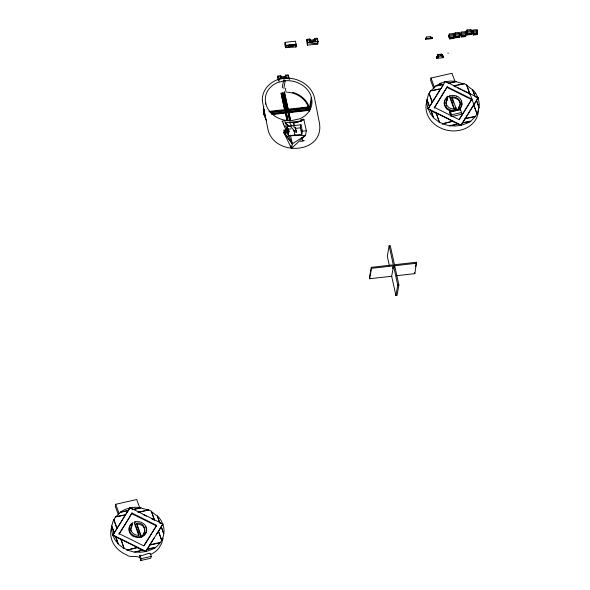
<?xml version="1.0" encoding="UTF-8"?>
<svg xmlns="http://www.w3.org/2000/svg" width="590" height="590" viewBox="0 0 590 590"><rect width="100%" height="100%" fill="white"/><g stroke="black" fill="none" stroke-linecap="round" stroke-linejoin="round"><path stroke-width="0.89" d="M291.895 126.061L289.299 122.344L295.133 122.764L301.261 120.994L300.937 119.505L303.806 119.187L306.335 130.774L305.517 135.361L291.512 148.422L292.33 143.835L288.621 135.766L288.643 132.765L287.234 126.319L300.937 124.778L302.353 131.223L301.807 134.277L288.097 135.825L288.643 132.765L287.883 129.298L287.5 131.437L288.259 134.911L287.691 132.308M288.621 135.766L305.517 135.361L292.33 143.835L284.151 133.134L284.048 131.983L284.092 133.067L291.512 148.422L290.944 145.833M317.494 39.169L314.632 39.486L314.411 40.71L314.197 39.722L314.411 38.498L317.28 38.173L318.025 41.573L317.818 43.977L307.501 45.142L307.7 42.738L306.955 39.338L309.824 39.014L310.473 41.993M130.663 529.296C131.924 527.209 131.371 524.672 132.787 522.762C128.613 524.901 127.602 531.162 130.877 534.503A8.924 7.567 10.1 0 0 133.406 536.457L137.647 537.638L141.202 537.232L141.364 536.31L136.629 523.153C145.465 522.135 146.807 531.937 141.873 536.966L144.484 535.292L146.106 532.91A8.843 7.5 10.1 0 0 146.541 531.074C147.891 525.012 140.803 520.402 135.353 521.833M143.695 532.976L143.215 534.665L142.035 536.052L144.646 534.378L146.556 531.089M117.115 528.146L130.007 507.688L162.877 523.994L158.467 531.428L161.682 540.381L158.526 531.125L156.372 534.54M440.981 88.714L430.803 90.845L435.678 86.111L443.702 84.392L435.73 85.808L445.288 81.435L478.166 97.734L473.748 105.175L475.71 110.625M113.671 531.575L114.239 533.154L111.702 526.118L113.037 521.243L115.574 516.788L125.471 514.723L125.604 515.122M113.722 531.273L111.753 525.815L111.547 529.178L112.565 534.791L115.692 536.723L118.221 543.744L115.175 540.093L112.764 535.27L117.063 528.448L113.841 519.495M137.426 547.498L127.13 550.109L137.426 547.498L120.987 539.349L124.143 548.634L118.17 544.046L115.692 536.723M152.22 532.807L156.623 525.365L131.998 513.071L118.959 534.201L129.704 517.157M125.471 514.723L123.834 515.358M156.512 525.978L131.85 513.735L131.998 513.071M138.724 535.307L134.277 522.947L134.439 522.032L135.228 521.862M139.609 557.189L139.926 555.308C143.812 556.953 150.856 549.415 151.165 556.392L150.834 558.229L140.84 560.5C140.295 553.486 130.537 558.804 126.459 554.77A26.395 22.383 10.1 0 1 114.305 544.983C111.635 540.964 110.271 536.074 110.78 531.258A26.395 22.383 10.1 0 1 111.702 527.143M148.658 509.885L138.119 512.378L148.658 509.885L151.379 511.235L154.609 520.225L151.32 518.595M140.84 560.5L141.165 558.664L139.926 555.308M141.475 550.706L142.743 550.138L145.634 551.569C150.826 550.219 163.983 544.673 147.139 549.179L145.634 551.569L140.236 552.277L134.653 551.901L142.743 550.138M154.278 519.746L151.379 511.235M145.634 551.569L154.278 537.645M148.311 549.216L147.139 549.179M147.087 549.482L162.877 523.994M149.86 553.553L149.941 553.088M159.846 523.153L157.375 515.83C162.095 520.402 164.802 527.195 163.836 533.758L161.299 526.723M148.931 549.084L155.2 547.719C159.639 544.474 162.965 539.562 163.777 534.061L161.247 527.032M264.445 112.373L263.582 112.469L263.664 112.011L263.774 112.756M264.379 109.342L263.693 113.214L264.018 114.703L264.556 111.687M265.294 104.224L265.596 102.513M266.503 120.345A23.445 19.883 10.1 0 1 264.526 116.429L264.099 114.246M281.482 78.662L280.825 75.69L277.964 76.014L277.632 77.843L278.126 80.078M285.11 42.362L284.786 44.198L285.545 47.665L295.974 47.001L296.298 45.165L295.435 41.197L285.11 42.362L285.87 45.836L285.545 47.665L296.298 45.165L285.87 45.836L290.59 44.862M278.392 80.211L278.613 78.986L288.938 77.821M285.435 47.171L285.759 45.334L296.084 44.169L295.863 45.393M280.825 75.69L280.611 76.914L285.199 76.39L285.42 75.173L288.281 74.849L289.366 79.805M282.241 87.814L283.458 80.985L285.752 80.719A23.445 19.883 10.1 0 1 310.856 95.617L311.948 100.588A23.445 19.883 10.1 0 1 299.86 118.738L291.534 120.633A23.445 19.883 10.1 0 1 266.429 105.728L265.345 100.757A23.445 19.883 10.1 0 1 277.433 82.607L283.458 80.985M278.178 77.002L281.046 76.678L280.825 77.902L285.413 77.386L285.634 76.162L288.503 75.837M283.805 88.471L285.177 80.786M281.135 92.977L284.69 110.087L281.046 93.434M287.065 120.943L285.427 112.602L271.341 114.187M282.013 92.962L285.715 110.728L287.758 112.026L291.283 111.628M271.149 113.45L286.12 111.761L287.935 120.876M283.731 92.763L287.514 110.079L286.039 112.218L284.277 112.417M290.354 119.836L288.783 112.668L309.035 110.382L309.979 109.828L309.868 109.076L287.839 111.562L289.653 120.677M288.783 112.668L288.864 112.211L309.979 109.828M287.234 126.319L286.688 129.38L287.212 131.799M306.955 39.338L306.63 41.175L307.501 45.142M307.279 44.147L307.611 42.31L317.929 41.145L317.715 42.369M293.813 127.079L294.086 125.545M309.824 39.014L309.61 40.238L314.197 39.722M309.957 40.467L310.038 40.009L307.176 40.334M301.807 134.277L300.391 127.831L300.937 124.778M307.353 107.528L307.434 107.07M308.452 110.448L308.533 109.991M284.38 91.708L288.215 109.239L309.322 106.856L309.241 107.314L308.954 106.325A23.445 19.883 10.1 0 0 292.581 92.328M309.116 109.924L309.16 111.296M311.69 98.832L309.787 109.541L309.462 108.051L311.365 97.35M396.347 275.722L414.851 273.635L416.481 262.248L394.459 264.733L390.292 245.691L389.149 245.816L393.316 264.858L371.287 267.351L369.436 277.743L369.65 278.738L391.679 276.253L393.53 265.854L371.508 268.339L369.65 278.738M425.567 38.173L425.552 39.338L432.094 38.601L432.212 37.93L432.101 37.435L430.958 37.561L430.833 38.239L430.737 36.573L426.496 37.052L426.592 38.719L426.71 38.04L425.567 38.173L425.552 39.338M389.149 245.816L387.298 256.215L389.378 265.736M432.101 37.435L432.094 38.601M392.697 268.325L393.006 266.592M394.371 267.454L394.673 265.721L416.702 263.236M455.089 81.671L451.977 73.271L430.98 78.035L430.597 80.174L433.657 88.441M428.952 105.322L426.983 99.865L428.325 94.99L430.855 90.536L429.815 91.988M437.773 56.596L436.622 56.721L436.725 58.388L443.26 57.65L443.164 55.984L442.013 56.116M441.873 55.453L441.586 54.133L437.338 54.612L437.507 56.603M436.725 58.388L436.622 56.721M429.52 106.893L427.035 99.562L426.828 102.926L427.846 108.538L430.973 110.47L433.502 117.491L430.457 113.833L428.097 108.708L440.996 88.257M443.378 56.979L442.235 57.105L442.183 54.641L437.935 55.121L437.655 57.267M436.843 57.717L437.987 57.584L437.935 55.121M394.673 265.721L398.899 285.014L397.041 295.413L395.897 295.546L397.749 285.147L393.53 265.854M430.14 105.912L445.288 81.435M452.707 121.245L442.412 123.856L452.707 121.245L436.268 113.096L439.425 122.381L433.451 117.794L430.973 110.47M441.46 54.804L441.586 54.133M442.183 55.195L442.183 54.641M443.164 55.984L443.26 57.65M447.279 86.811L434.247 107.948L447.279 86.811L471.904 99.105L463.202 113.369M449.351 34.006L449.138 35.23L448.562 35.297L448.688 37L449.263 36.934L449.351 34.006L453.592 33.527L453.939 38.438L449.698 38.918L449.263 36.934M448.688 37L448.562 35.297M439.425 122.381L436.268 113.096M449.698 37.812L453.968 37.177L449.698 37.812L449.138 35.23M449.698 38.918L449.728 37.657M453.939 38.438L453.592 33.527M453.843 35.297L453.953 34.685L453.378 34.751M453.953 34.685L454.079 36.388L453.511 36.455M455.126 32.856L454.403 34.736L454.639 35.828L455.369 33.947L455.126 32.856L459.374 32.376L459.721 37.288L455.473 37.767L455.038 35.784M454.639 35.828L454.507 34.124M455.473 36.661L459.743 36.027L455.473 36.661L454.912 34.08M455.473 37.767L455.502 36.506M471.794 99.717L447.139 87.482L447.227 86.826M415.714 266.577L416.481 262.248M445.922 103.803A7.132 6.047 10.1 0 1 446.283 101.569L447.087 100.226L447.368 97.475A3.658 3.098 10.1 0 1 448.068 96.509A8.894 7.545 10.1 0 0 445.782 98.442L444.816 100.101A8.843 7.5 10.1 0 0 444.388 102.903L444.757 104.762L446.32 107.336A8.931 7.574 10.1 0 0 448.85 109.283L449.853 109.747A8.843 7.5 10.1 0 0 453.091 110.463L455.089 110.374M459.286 35.304L459.794 34.648L459.153 33.601M461.181 32.096L460.967 33.313L460.104 33.416L460.237 35.112L461.1 35.017L461.181 32.096L465.429 31.617L465.628 35.865M459.721 37.288L459.389 34.692M460.237 35.112L460.104 33.416M456.513 96.126A8.843 7.5 10.1 0 0 453.275 95.403L449.72 95.779L449.558 96.694L454.005 109.054M465.805 35.26L461.527 35.894L465.805 35.26L465.775 36.521L461.527 37L460.967 33.313M452.043 98.633L451.911 96.893L452.368 96.849L455.023 97.144L457.412 98.25A7.087 6.011 10.1 0 1 459.212 100.012L460.171 102.181A7.132 6.047 10.1 0 1 459.912 105.182L458.74 108.228A5.48 4.646 10.1 0 1 458.334 109.327M449.787 112.742L450.118 110.905L460.296 109.121L461.55 112.506L461.218 114.342L451.225 116.614L449.787 112.742L450.295 111.385L456.697 110.455M450.148 113.708L450.472 111.871L460.473 109.6M465.775 35.415L465.429 31.617M466.978 29.979L466.756 31.204L465.894 31.3L466.026 33.003L466.889 32.907L466.978 29.979L471.218 29.5L471.565 34.412L467.324 34.891L466.889 32.907M465.208 32.841L465.952 32.752L466.085 34.456L465.34 34.537M466.026 33.003L465.894 31.3M451.225 116.614L451.549 114.777L450.118 110.905L451.903 110.913L450.118 110.905M466.085 34.456L465.952 32.752M467.324 34.891L466.756 31.204M455.473 110.736L456.018 107.682M467.214 31.071L471.86 30.628L471.993 32.332L471.13 32.428M471.565 33.298L467.324 33.778L471.565 33.298L471.24 31.816M471.565 34.412L471.594 33.151M471.993 32.332L471.86 30.628M472.929 30.083L472.605 33.033L472.929 30.083L477.17 29.603L477.517 34.508L473.269 34.987L472.841 33.003M472.605 33.033L472.479 31.329M460.466 84.65L463.939 83.625L466.661 84.982L469.891 93.965L462.494 90.3M473.269 34.987L472.708 31.307M460.075 110.337L460.296 109.121L455.782 110.588M458.024 123.885L449.934 125.641L455.517 126.017L460.915 125.316L462.427 122.927C479.058 118.516 466.609 123.73 460.915 125.316L452.7 121.577M469.839 94.275L466.661 84.982M476.949 30.828L477.517 33.401L473.269 33.881L477.546 33.254L477.517 34.508M477.177 30.798L477.081 32.524M460.915 125.316L478.166 97.734M462.368 123.229L473.807 104.865L477.022 113.826L475.459 116.525L470.481 121.459L462.427 122.927M475.96 111.326L477.022 113.826M139.808 507.931L136.696 499.524L115.692 504.295L115.316 506.434L118.376 514.694M122.241 515.69L115.574 516.788M163.069 538.095L161.623 543.523L158.629 548.39A26.484 22.457 10.1 0 1 151.66 553.995L150.295 554.615M129.372 527.268C127.698 533.655 135.796 538.323 141.364 536.31M458.01 109.836L457.98 109.902A2.035 1.726 10.1 0 1 457.862 110.101M144.277 532.733L143.532 533.898M444.654 101.015L445.214 99.953M459.558 106.48L459.743 106.097A7.132 6.047 10.1 0 0 460.001 103.103L459.05 100.934A7.087 6.011 10.1 0 0 457.25 99.172L454.861 98.065L451.748 97.815M476.971 114.128L479.058 107.808L476.528 100.772M458.024 109.18L457.316 109.799L458.172 108.921A5.48 4.646 10.1 0 0 458.902 107.306L458.976 106.694M436.209 113.413L430.921 110.772M156.623 525.365L143.739 545.839L119.069 533.596M471.904 99.105L459.02 119.586L451.623 115.913M130.007 507.688L121.415 521.331M114.342 532.541L121.356 521.634M112.764 535.27L114.29 532.844M129.807 516.545L131.946 513.079M144.056 545.765L151.785 533.485M428.045 109.017L429.572 106.591M441.394 88.065L443.038 85.447M459.337 119.512L462.774 114.054M129.793 526.413L130.257 525.727M446.733 100.735L447.198 98.397A3.658 3.098 10.1 0 1 447.906 97.431A8.843 7.5 10.1 0 0 447.058 98.014M459.3 106.952L458.814 107.609M131.968 525.565C129.306 528.721 131.629 533.5 135.221 534.658A7.087 6.011 10.1 0 0 137.831 535.233L139.181 535.196L138.37 532.947M115.522 517.098L120.397 512.371L128.421 510.652M457.877 109.357L457.67 109.629C460.2 108.545 462.427 105.794 461.712 102.918M447.25 99.304L446.46 100.654A7.132 6.047 10.1 0 0 446.188 103.648C447.021 107.218 450.944 109.393 454.462 108.936L449.72 95.779M459.765 109.039C463.939 105.145 461.889 97.704 456.52 96.089M131.791 526.494L131.732 526.184A3.724 3.157 10.1 0 1 131.688 525.793M283.989 131.998L288.031 131.533L287.957 131.968M294.004 124.431L293.518 122.941L301.261 120.994L303.916 119.689M441.18 82.917L439.543 83.662M300.457 141.563L304.3 140.523M285.294 132.418L284.166 132.389M134.277 522.947L135.029 522.777M285.531 47.628L296.298 45.165M282.153 78.588C270.434 80.019 259.88 91.428 262.838 103.589L267.867 129.048C273.48 156.763 324.389 154.469 319.478 123.222L314.448 97.763C311.513 85.056 297.869 77.386 285.39 78.219M451.549 114.777L461.55 112.506M141.165 558.664L151.165 556.392M137.418 547.83L142.691 550.441M465.208 118.502L475.518 116.215M475.459 116.525L465.156 118.811M149.926 544.762L160.229 542.476M149.875 545.064L160.178 542.778M456.144 124.586L449.882 125.95L442.412 123.856M139.97 551.03L134.601 552.203L127.13 550.109M448.09 83.161L456.225 81.413L450.635 81.037L445.236 81.745M128.472 510.343L120.448 512.061C126.371 508.005 133.886 506.53 140.944 507.666L132.809 509.413L129.955 507.997M132.757 509.716L140.892 507.975L148.201 509.989M449.919 83.065L456.173 81.722L463.888 83.935M453.452 85.816L463.939 83.625M431.688 90.654L434.351 90.1M435.147 89.938L439.115 89.105M454.285 85.941L456.063 85.565M457.833 85.196L459.61 84.827M309.824 41.234L315.562 40.585M318.025 41.573L307.7 42.738L317.818 43.977M473.165 31.174L477.406 30.695M466.137 32.391L472.096 31.72M461.424 33.188L465.665 32.708M455.369 33.947L459.61 33.468M449.587 35.098L453.835 34.618M472.715 32.421L477.421 31.89M460.348 34.508L466.196 33.844M454.75 35.216L459.794 34.648M425.67 38.667L432.212 37.93M467.457 34.124L471.698 33.645M448.798 36.388L454.189 35.776M473.409 34.227L477.649 33.748M461.668 36.241L465.908 35.761M455.613 37L459.853 36.521M449.831 38.151L454.079 37.672M440.428 55.143L442.124 54.951M438.208 56.36L442.448 55.88M268.929 111.414L284.771 109.622M269.726 111.776L271.489 111.576M275.006 111.178L276.769 110.979M280.287 110.581L282.05 110.382M289.963 109.489L291.792 109.283M295.457 108.87L297.286 108.663M300.944 108.25L302.773 108.044M269.94 112.063L285.796 110.271M287.514 110.079L309.544 107.594L309.322 106.856M270.736 112.425L285.715 110.728L281.931 93.419M309.462 108.051L287.433 110.537L283.65 93.22M273.708 113.612L275.471 113.413M278.996 113.015L280.752 112.815M294.808 111.23L296.571 111.031M300.096 110.632L301.859 110.433M305.377 110.035L307.139 109.836M264.313 114.984L265.175 114.888M264.231 115.441L265.094 115.345M272.705 114.482L285.346 113.059M283.982 124.04L282.013 121.134L284.882 120.81L285.309 122.794L301.261 120.994M287.544 129.284L290.973 128.893M295.251 128.413L300.391 127.831M283.679 130.11L287.669 129.66M283.842 130.855L287.832 130.405M283.967 132.418L285.56 132.241M284.196 132.684C290.169 131.659 289.026 133.148 284.151 133.134M302.353 131.223L306.335 130.774M397.749 285.147L398.899 285.014M289.653 44.899L296.195 44.67L295.974 47.001L295.848 46.426M288.318 132.728L284.365 132.669L292.33 143.835L290.464 135.316M283.974 132.057L285.671 132.256M127.182 549.806L124.195 548.324M442.463 123.553L439.484 122.071M445.952 82.099L447.382 82.806M454.278 86.221L455.923 87.04M457.567 87.851L461.675 89.894M476.58 100.47L479.117 107.505L479.331 104.135L478.306 98.523L475.186 96.59L472.656 89.577L475.606 93.102M428.097 108.708L460.974 125.006M143.105 514.517L146.386 516.147M159.905 522.843L162.825 524.296M112.815 534.968L145.686 551.267M115.633 537.025L120.987 539.349L124.143 548.634M434.351 107.336L450.797 115.5M466.609 85.285L472.605 89.886L474.567 95.329M151.328 511.537L157.316 516.139L159.285 521.582M286.46 125.287L285.309 122.794L289.24 126.363M285.309 122.794L289.306 126.584M293.296 130.375L294.624 131.636M290.096 125.995L295.974 132.462M284.97 125.493L287.927 129.852M145.442 526.804L145.767 527.335M475.695 93.22L478.106 98.043M287.994 128.605L289.52 131.924M283.097 123.539L286.342 130.737M446.254 105.315L446.549 106.001M461.048 101.082L461.446 101.989M137.92 531.708L137.809 531.384M137.89 531.627L138.348 532.881M137.241 529.82L137.78 531.302M430.98 78.035L434.653 87.954M115.692 504.295L119.062 513.381M454.175 108.132L454.462 108.936M136.762 524.894L136.467 524.067L137.817 524.023L141.224 524.975A7.124 6.04 10.1 0 1 143.252 526.538L144.72 529.355A7.124 6.04 10.1 0 1 144.462 532.35M451.911 96.893L456.645 110.057M452.154 98.936L453.592 102.948M137.16 525.992L138.023 528.397M138.827 530.639L140.376 534.946M140.656 535.705L141.202 537.232M137.079 529.363L134.439 522.032M469.942 93.663L473.858 104.563M452.36 103.095L452.515 103.53M432.345 102.195L429.129 93.242M432.286 102.505L429.07 93.552M138.569 529.909L138.311 529.201M113.789 519.805L117.004 528.758M294.985 127.403L296.608 132.167M293.518 122.941L294.063 124.564M294.889 126.998L296.541 131.865M146.165 528.242L146.431 529.178M130.855 531.155L130.656 530.063M302.014 137.441L302.972 140.995M294.071 131.024L294.948 135.051M285.236 88.117L286.224 92.49M461.1 35.017L461.527 37M459.448 34.168L459.684 35.26M448.009 52.901L448.12 53.395M437.338 54.612L437.987 57.584M430.737 36.573L431.061 38.062M426.496 37.052L426.821 38.542M414.63 272.646L414.851 273.635M391.679 276.253L395.897 295.546M371.287 267.351L371.508 268.339M314.411 38.498L315.06 41.47M314.544 39.95L314.839 41.271M310.104 41.123L310.392 42.451M285.42 75.173L286.069 78.145M285.553 76.619L285.84 77.946M285.199 76.39L285.413 77.386M283.775 78.404L284.314 80.882M288.864 112.211L290.627 120.272M280.965 77.135L281.253 78.463M284.299 92.165L288.134 109.696M287.839 111.562L289.926 121.09M282.603 92.483L286.74 111.377M286.12 111.761L288.016 120.419M277.964 76.014L279.151 81.464M285.427 112.602L287.153 120.485M263.582 112.469L263.435 111.458A23.445 19.883 10.1 0 1 263.811 106.48M444.204 103.796L444.595 105.684L446.158 108.25A8.931 7.574 10.1 0 0 448.688 110.205L449.683 110.662A8.843 7.5 10.1 0 0 451.822 111.259M287.478 92.202A22.568 19.138 10.1 0 1 308.12 106.51M131.039 524.901A8.843 7.5 10.1 0 1 132.662 523.706L131.784 525.019A3.724 3.157 10.1 0 0 131.71 525.402M478.461 109.025A26.38 22.376 10.1 0 1 441.748 128.517L438.805 127.093A26.38 22.376 10.1 0 1 428.082 116.134C426.002 111.849 425.375 106.871 426.585 102.24A26.38 22.376 10.1 0 1 427.507 99.562M444.226 103.818A8.843 7.5 10.1 0 1 444.388 101.937M301.66 130.139L301.844 131.135L301.66 130.139M449.499 96.48L446.954 96.354L449.477 96.48"/></g></svg>
